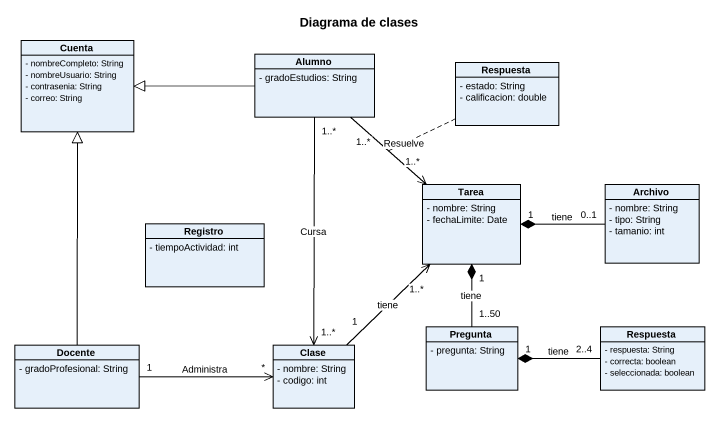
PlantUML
@startuml
title Diagrama de clases
hide circle
hide empty members
skinparam classAttributeIconSize 0
class Cuenta {
  - nombreCompleto: String
  - nombreUsuario: String
  - contrasenia: String
  - correo: String
}
class Alumno {
  - gradoEstudios: String
}
class Respuesta {
  - estado: String
  - calificacion: double
}
class Tarea {
  - nombre: String
  - fechaLimite: Date
}
class Archivo {
  - nombre: String
  - tipo: String
  - tamanio: int
}
class Registro {
  - tiempoActividad: int
}
class Docente {
  - gradoProfesional: String
}
class Clase {
  - nombre: String
  - codigo: int
}
class Pregunta {
  - pregunta: String
}
class "Respuesta" as Respuesta_2 {
  - respuesta: String
  - correcta: boolean
  - seleccionada: boolean
}
Alumno -left-|> Cuenta
Alumno "1..*" --> "1..*" Tarea : Resuelve
(Alumno, Tarea) .. Respuesta
Alumno "1..*" --> "1..*" Clase : Cursa
Tarea "1..*" <-- "1" Clase : tiene
Archivo "0..1" -left-* "1" Tarea : tiene
Docente -up-|> Cuenta
Docente "1" -right-> "*" Clase : Administra
Pregunta "1..50" -up-* "1" Tarea : tiene
Respuesta_2 "2..4" -left-* "1" Pregunta : tiene
@enduml
